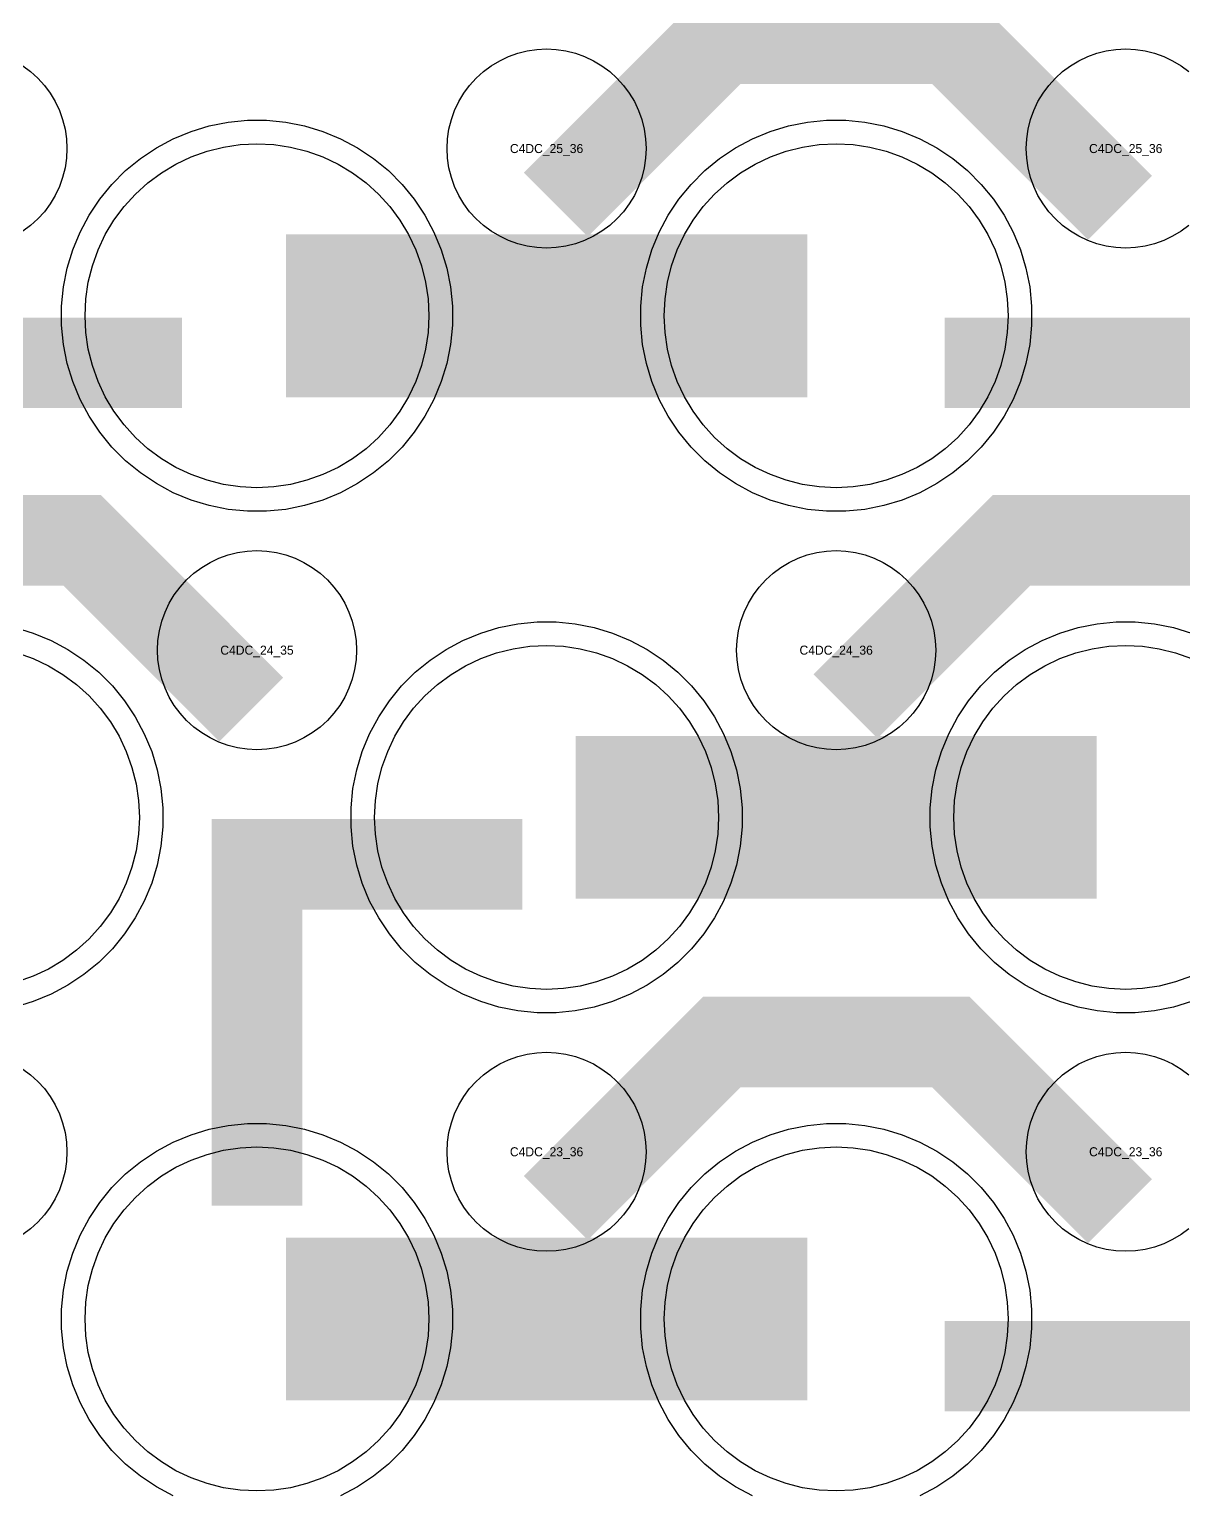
# Model space of a CAD drawing. Extents: x -11880 to 11880, y -14992 to 14992.
# Drawn here: x -622.9 to -304, y -11701.1 to -11296.3 of the extents above; entities that cross this region are included whole.
import ezdxf
from ezdxf.enums import TextEntityAlignment as Align

# ---------------------------------------------------------------- set-up
doc = ezdxf.new("R2010")
doc.units = 0
doc.header["$MEASUREMENT"] = 0
for name, color, linetype in [('GDS_775_DT_237', 138, 'CONTINUOUS'), ('RDL1_FS', 34, 'CONTINUOUS'), ('RDL_BS', 160, 'CONTINUOUS')]:
    doc.layers.add(name, color=color, linetype=linetype)

msp = doc.modelspace()

# ---------------------------------------------------------------- linework, layer by layer
at = {"layer": 'RDL1_FS', "color": 241, "true_color": 0xf7abae}
for points in [[(-560, -11422.969), (-564.657, -11422.74), (-569.268, -11422.056), (-573.791, -11420.924), (-578.181, -11419.352), (-582.395, -11417.36), (-586.395, -11414.962), (-590.14, -11412.184), (-593.594, -11409.054), (-596.724, -11405.6), (-599.502, -11401.855), (-601.9, -11397.855), (-603.892, -11393.641), (-605.464, -11389.251), (-606.596, -11384.728), (-607.28, -11380.117), (-607.509, -11375.46), (-607.28, -11370.803), (-606.596, -11366.192), (-605.464, -11361.669), (-603.892, -11357.279), (-601.9, -11353.065), (-599.502, -11349.065), (-596.724, -11345.32), (-593.594, -11341.866), (-590.14, -11338.736), (-586.395, -11335.958), (-582.395, -11333.56), (-578.181, -11331.568), (-573.791, -11329.996), (-569.268, -11328.864), (-564.657, -11328.18), (-560, -11327.951), (-555.343, -11328.18), (-550.732, -11328.864), (-546.209, -11329.996), (-541.819, -11331.568), (-537.605, -11333.56), (-533.605, -11335.958), (-529.86, -11338.736), (-526.406, -11341.866), (-523.276, -11345.32), (-520.498, -11349.065), (-518.1, -11353.065), (-516.108, -11357.279), (-514.536, -11361.669), (-513.404, -11366.192), (-512.72, -11370.803), (-512.491, -11375.46), (-512.72, -11380.117), (-513.404, -11384.728), (-514.536, -11389.251), (-516.108, -11393.641), (-518.1, -11397.855), (-520.498, -11401.855), (-523.276, -11405.6), (-526.406, -11409.054), (-529.86, -11412.184), (-533.605, -11414.962), (-537.605, -11417.36), (-541.819, -11419.352), (-546.209, -11420.924), (-550.732, -11422.056), (-555.343, -11422.74)], [(-400, -11422.969), (-404.657, -11422.74), (-409.268, -11422.056), (-413.791, -11420.924), (-418.181, -11419.352), (-422.395, -11417.36), (-426.395, -11414.962), (-430.14, -11412.184), (-433.594, -11409.054), (-436.724, -11405.6), (-439.502, -11401.855), (-441.9, -11397.855), (-443.892, -11393.641), (-445.464, -11389.251), (-446.596, -11384.728), (-447.28, -11380.117), (-447.509, -11375.46), (-447.28, -11370.803), (-446.596, -11366.192), (-445.464, -11361.669), (-443.892, -11357.279), (-441.9, -11353.065), (-439.502, -11349.065), (-436.724, -11345.32), (-433.594, -11341.866), (-430.14, -11338.736), (-426.395, -11335.958), (-422.395, -11333.56), (-418.181, -11331.568), (-413.791, -11329.996), (-409.268, -11328.864), (-404.657, -11328.18), (-400, -11327.951), (-395.343, -11328.18), (-390.732, -11328.864), (-386.209, -11329.996), (-381.819, -11331.568), (-377.605, -11333.56), (-373.605, -11335.958), (-369.86, -11338.736), (-366.406, -11341.866), (-363.276, -11345.32), (-360.498, -11349.065), (-358.1, -11353.065), (-356.108, -11357.279), (-354.536, -11361.669), (-353.404, -11366.192), (-352.72, -11370.803), (-352.491, -11375.46), (-352.72, -11380.117), (-353.404, -11384.728), (-354.536, -11389.251), (-356.108, -11393.641), (-358.1, -11397.855), (-360.498, -11401.855), (-363.276, -11405.6), (-366.406, -11409.054), (-369.86, -11412.184), (-373.605, -11414.962), (-377.605, -11417.36), (-381.819, -11419.352), (-386.209, -11420.924), (-390.732, -11422.056), (-395.343, -11422.74)]]:
    msp.add_lwpolyline(points, close=True, dxfattribs=at)
for points in [[(-551.998, -11375.46, 45, 45, 0), (-479.998, -11375.46, 45, 45, 0)], [(-479.998, -11375.46, 45, 45, 0), (-407.998, -11375.46, 45, 45, 0)]]:
    msp.add_lwpolyline(points, format="xyseb", dxfattribs=at)
at = {"layer": 'RDL1_FS'}
for points in [[(-480, -11561.534), (-484.657, -11561.305), (-489.268, -11560.621), (-493.791, -11559.489), (-498.181, -11557.917), (-502.395, -11555.925), (-506.395, -11553.527), (-510.14, -11550.749), (-513.594, -11547.619), (-516.724, -11544.165), (-519.502, -11540.42), (-521.9, -11536.42), (-523.892, -11532.206), (-525.464, -11527.816), (-526.596, -11523.293), (-527.28, -11518.682), (-527.509, -11514.025), (-527.28, -11509.368), (-526.596, -11504.757), (-525.464, -11500.234), (-523.892, -11495.844), (-521.9, -11491.63), (-519.502, -11487.63), (-516.724, -11483.885), (-513.594, -11480.431), (-510.14, -11477.301), (-506.395, -11474.523), (-502.395, -11472.125), (-498.181, -11470.133), (-493.791, -11468.561), (-489.268, -11467.429), (-484.657, -11466.745), (-480, -11466.516), (-475.343, -11466.745), (-470.732, -11467.429), (-466.209, -11468.561), (-461.819, -11470.133), (-457.605, -11472.125), (-453.605, -11474.523), (-449.86, -11477.301), (-446.406, -11480.431), (-443.276, -11483.885), (-440.498, -11487.63), (-438.1, -11491.63), (-436.108, -11495.844), (-434.536, -11500.234), (-433.404, -11504.757), (-432.72, -11509.368), (-432.491, -11514.025), (-432.72, -11518.682), (-433.404, -11523.293), (-434.536, -11527.816), (-436.108, -11532.206), (-438.1, -11536.42), (-440.498, -11540.42), (-443.276, -11544.165), (-446.406, -11547.619), (-449.86, -11550.749), (-453.605, -11553.527), (-457.605, -11555.925), (-461.819, -11557.917), (-466.209, -11559.489), (-470.732, -11560.621), (-475.343, -11561.305)], [(-560, -11700.099), (-564.657, -11699.87), (-569.268, -11699.186), (-573.791, -11698.054), (-578.181, -11696.482), (-582.395, -11694.49), (-586.395, -11692.092), (-590.14, -11689.314), (-593.594, -11686.184), (-596.724, -11682.73), (-599.502, -11678.985), (-601.9, -11674.985), (-603.892, -11670.771), (-605.464, -11666.381), (-606.596, -11661.858), (-607.28, -11657.247), (-607.509, -11652.59), (-607.28, -11647.933), (-606.596, -11643.322), (-605.464, -11638.799), (-603.892, -11634.409), (-601.9, -11630.195), (-599.502, -11626.195), (-596.724, -11622.45), (-593.594, -11618.996), (-590.14, -11615.866), (-586.395, -11613.088), (-582.395, -11610.69), (-578.181, -11608.698), (-573.791, -11607.126), (-569.268, -11605.994), (-564.657, -11605.31), (-560, -11605.081), (-555.343, -11605.31), (-550.732, -11605.994), (-546.209, -11607.126), (-541.819, -11608.698), (-537.605, -11610.69), (-533.605, -11613.088), (-529.86, -11615.866), (-526.406, -11618.996), (-523.276, -11622.45), (-520.498, -11626.195), (-518.1, -11630.195), (-516.108, -11634.409), (-514.536, -11638.799), (-513.404, -11643.322), (-512.72, -11647.933), (-512.491, -11652.59), (-512.72, -11657.247), (-513.404, -11661.858), (-514.536, -11666.381), (-516.108, -11670.771), (-518.1, -11674.985), (-520.498, -11678.985), (-523.276, -11682.73), (-526.406, -11686.184), (-529.86, -11689.314), (-533.605, -11692.092), (-537.605, -11694.49), (-541.819, -11696.482), (-546.209, -11698.054), (-550.732, -11699.186), (-555.343, -11699.87)], [(-400, -11700.099), (-404.657, -11699.87), (-409.268, -11699.186), (-413.791, -11698.054), (-418.181, -11696.482), (-422.395, -11694.49), (-426.395, -11692.092), (-430.14, -11689.314), (-433.594, -11686.184), (-436.724, -11682.73), (-439.502, -11678.985), (-441.9, -11674.985), (-443.892, -11670.771), (-445.464, -11666.381), (-446.596, -11661.858), (-447.28, -11657.247), (-447.509, -11652.59), (-447.28, -11647.933), (-446.596, -11643.322), (-445.464, -11638.799), (-443.892, -11634.409), (-441.9, -11630.195), (-439.502, -11626.195), (-436.724, -11622.45), (-433.594, -11618.996), (-430.14, -11615.866), (-426.395, -11613.088), (-422.395, -11610.69), (-418.181, -11608.698), (-413.791, -11607.126), (-409.268, -11605.994), (-404.657, -11605.31), (-400, -11605.081), (-395.343, -11605.31), (-390.732, -11605.994), (-386.209, -11607.126), (-381.819, -11608.698), (-377.605, -11610.69), (-373.605, -11613.088), (-369.86, -11615.866), (-366.406, -11618.996), (-363.276, -11622.45), (-360.498, -11626.195), (-358.1, -11630.195), (-356.108, -11634.409), (-354.536, -11638.799), (-353.404, -11643.322), (-352.72, -11647.933), (-352.491, -11652.59), (-352.72, -11657.247), (-353.404, -11661.858), (-354.536, -11666.381), (-356.108, -11670.771), (-358.1, -11674.985), (-360.498, -11678.985), (-363.276, -11682.73), (-366.406, -11686.184), (-369.86, -11689.314), (-373.605, -11692.092), (-377.605, -11694.49), (-381.819, -11696.482), (-386.209, -11698.054), (-390.732, -11699.186), (-395.343, -11699.87)]]:
    msp.add_lwpolyline(points, close=True, dxfattribs=at)
msp.add_lwpolyline([(-301.819, -11557.917), (-306.209, -11559.489), (-310.732, -11560.621), (-315.343, -11561.305), (-320, -11561.534), (-324.657, -11561.305), (-329.268, -11560.621), (-333.791, -11559.489), (-338.181, -11557.917), (-342.395, -11555.925), (-346.395, -11553.527), (-350.14, -11550.749), (-353.594, -11547.619), (-356.724, -11544.165), (-359.502, -11540.42), (-361.9, -11536.42), (-363.892, -11532.206), (-365.464, -11527.816), (-366.596, -11523.293), (-367.28, -11518.682), (-367.509, -11514.025), (-367.28, -11509.368), (-366.596, -11504.757), (-365.464, -11500.234), (-363.892, -11495.844), (-361.9, -11491.63), (-359.502, -11487.63), (-356.724, -11483.885), (-353.594, -11480.431), (-350.14, -11477.301), (-346.395, -11474.523), (-342.395, -11472.125), (-338.181, -11470.133), (-333.791, -11468.561), (-329.268, -11467.429), (-324.657, -11466.745), (-320, -11466.516), (-315.343, -11466.745), (-310.732, -11467.429), (-306.209, -11468.561), (-301.819, -11470.133)], dxfattribs=at)
at = {"layer": 'RDL1_FS', "color": 241, "true_color": 0xf7abae}
msp.add_lwpolyline([(-626.209, -11468.561), (-621.819, -11470.133), (-617.605, -11472.125), (-613.605, -11474.523), (-609.86, -11477.301), (-606.406, -11480.431), (-603.276, -11483.885), (-600.498, -11487.63), (-598.1, -11491.63), (-596.108, -11495.844), (-594.536, -11500.234), (-593.404, -11504.757), (-592.72, -11509.368), (-592.491, -11514.025), (-592.72, -11518.682), (-593.404, -11523.293), (-594.536, -11527.816), (-596.108, -11532.206), (-598.1, -11536.42), (-600.498, -11540.42), (-603.276, -11544.165), (-606.406, -11547.619), (-609.86, -11550.749), (-613.605, -11553.527), (-617.605, -11555.925), (-621.819, -11557.917), (-626.209, -11559.489)], dxfattribs=at)
at = {"layer": 'RDL1_FS'}
for points in [[(-471.998, -11514.025, 45, 45, 0), (-399.998, -11514.025, 45, 45, 0)], [(-399.998, -11514.025, 45, 45, 0), (-327.998, -11514.025, 45, 45, 0)], [(-551.998, -11652.59, 45, 45, 0), (-479.998, -11652.59, 45, 45, 0)], [(-479.998, -11652.59, 45, 45, 0), (-407.998, -11652.59, 45, 45, 0)]]:
    msp.add_lwpolyline(points, format="xyseb", dxfattribs=at)
at = {"layer": 'RDL_BS'}
for points in [[(-477.438, -11344.774, 25, 25, 0), (-431.623, -11298.959, 25, 25, 0), (-398.07, -11298.959, 25, 25, 0)], [(-321.599, -11345.673, 25, 25, 0), (-368.313, -11298.959, 25, 25, 0), (-398.071, -11298.959, 25, 25, 0)], [(-561.599, -11484.238, 25, 25, 0), (-608.313, -11437.524, 25, 25, 0), (-638.071, -11437.524, 25, 25, 0)], [(-397.438, -11483.339, 25, 25, 0), (-351.623, -11437.524, 25, 25, 0), (-318.07, -11437.524, 25, 25, 0)], [(-241.599, -11484.238, 25, 25, 0), (-288.313, -11437.524, 25, 25, 0), (-318.071, -11437.524, 25, 25, 0)], [(-560, -11621.3, 25, 25, 0), (-560, -11514.523, 25, 25, 0)], [(-572.5, -11527.023, 25, 25, 0), (-486.667, -11527.023, 25, 25, 0)], [(-532.944, -11527.023, 25, 25, 0), (-491.74, -11527.023, 25, 25, 0)], [(-560, -11544.992, 25, 25, 0), (-560, -11590.612, 25, 25, 0)], [(-477.438, -11621.904, 25, 25, 0), (-431.623, -11576.089, 25, 25, 0), (-398.07, -11576.089, 25, 25, 0)], [(-321.599, -11622.803, 25, 25, 0), (-368.313, -11576.089, 25, 25, 0), (-398.071, -11576.089, 25, 25, 0)], [(-369.984, -11665.603, 25, 25, 0), (-260.719, -11665.603, 25, 25, 0)]]:
    msp.add_lwpolyline(points, format="xyseb", dxfattribs=at)
for points in [[(-480, -11356.766), (-482.693, -11356.634), (-485.365, -11356.238), (-487.984, -11355.581), (-490.519, -11354.674), (-492.956, -11353.522), (-495.28, -11352.129), (-497.443, -11350.526), (-499.442, -11348.714), (-501.254, -11346.715), (-502.857, -11344.552), (-504.25, -11342.228), (-505.402, -11339.791), (-506.309, -11337.256), (-506.966, -11334.637), (-507.362, -11331.965), (-507.494, -11329.272), (-507.362, -11326.579), (-506.966, -11323.907), (-506.309, -11321.288), (-505.402, -11318.753), (-504.25, -11316.316), (-502.857, -11313.992), (-501.254, -11311.829), (-499.442, -11309.83), (-497.443, -11308.018), (-495.28, -11306.415), (-492.956, -11305.022), (-490.519, -11303.87), (-487.984, -11302.963), (-485.365, -11302.306), (-482.693, -11301.91), (-480, -11301.778), (-477.307, -11301.91), (-474.635, -11302.306), (-472.016, -11302.963), (-469.481, -11303.87), (-467.044, -11305.022), (-464.72, -11306.415), (-462.557, -11308.018), (-460.558, -11309.83), (-458.746, -11311.829), (-457.143, -11313.992), (-455.75, -11316.316), (-454.598, -11318.753), (-453.691, -11321.288), (-453.034, -11323.907), (-452.638, -11326.579), (-452.506, -11329.272), (-452.638, -11331.965), (-453.034, -11334.637), (-453.691, -11337.256), (-454.598, -11339.791), (-455.75, -11342.228), (-457.143, -11344.552), (-458.746, -11346.715), (-460.558, -11348.714), (-462.557, -11350.526), (-464.72, -11352.129), (-467.044, -11353.522), (-469.481, -11354.674), (-472.016, -11355.581), (-474.635, -11356.238), (-477.307, -11356.634)], [(-560, -11495.331), (-562.693, -11495.199), (-565.365, -11494.803), (-567.984, -11494.146), (-570.519, -11493.239), (-572.956, -11492.087), (-575.28, -11490.694), (-577.443, -11489.091), (-579.442, -11487.279), (-581.254, -11485.28), (-582.857, -11483.117), (-584.25, -11480.793), (-585.402, -11478.356), (-586.309, -11475.821), (-586.966, -11473.202), (-587.362, -11470.53), (-587.494, -11467.837), (-587.362, -11465.144), (-586.966, -11462.472), (-586.309, -11459.853), (-585.402, -11457.318), (-584.25, -11454.881), (-582.857, -11452.557), (-581.254, -11450.394), (-579.442, -11448.395), (-577.443, -11446.583), (-575.28, -11444.98), (-572.956, -11443.587), (-570.519, -11442.435), (-567.984, -11441.528), (-565.365, -11440.871), (-562.693, -11440.475), (-560, -11440.343), (-557.307, -11440.475), (-554.635, -11440.871), (-552.016, -11441.528), (-549.481, -11442.435), (-547.044, -11443.587), (-544.72, -11444.98), (-542.557, -11446.583), (-540.558, -11448.395), (-538.746, -11450.394), (-537.143, -11452.557), (-535.75, -11454.881), (-534.598, -11457.318), (-533.691, -11459.853), (-533.034, -11462.472), (-532.638, -11465.144), (-532.506, -11467.837), (-532.638, -11470.53), (-533.034, -11473.202), (-533.691, -11475.821), (-534.598, -11478.356), (-535.75, -11480.793), (-537.143, -11483.117), (-538.746, -11485.28), (-540.558, -11487.279), (-542.557, -11489.091), (-544.72, -11490.694), (-547.044, -11492.087), (-549.481, -11493.239), (-552.016, -11494.146), (-554.635, -11494.803), (-557.307, -11495.199)], [(-400, -11495.331), (-402.693, -11495.199), (-405.365, -11494.803), (-407.984, -11494.146), (-410.519, -11493.239), (-412.956, -11492.087), (-415.28, -11490.694), (-417.443, -11489.091), (-419.442, -11487.279), (-421.254, -11485.28), (-422.857, -11483.117), (-424.25, -11480.793), (-425.402, -11478.356), (-426.309, -11475.821), (-426.966, -11473.202), (-427.362, -11470.53), (-427.494, -11467.837), (-427.362, -11465.144), (-426.966, -11462.472), (-426.309, -11459.853), (-425.402, -11457.318), (-424.25, -11454.881), (-422.857, -11452.557), (-421.254, -11450.394), (-419.442, -11448.395), (-417.443, -11446.583), (-415.28, -11444.98), (-412.956, -11443.587), (-410.519, -11442.435), (-407.984, -11441.528), (-405.365, -11440.871), (-402.693, -11440.475), (-400, -11440.343), (-397.307, -11440.475), (-394.635, -11440.871), (-392.016, -11441.528), (-389.481, -11442.435), (-387.044, -11443.587), (-384.72, -11444.98), (-382.557, -11446.583), (-380.558, -11448.395), (-378.746, -11450.394), (-377.143, -11452.557), (-375.75, -11454.881), (-374.598, -11457.318), (-373.691, -11459.853), (-373.034, -11462.472), (-372.638, -11465.144), (-372.506, -11467.837), (-372.638, -11470.53), (-373.034, -11473.202), (-373.691, -11475.821), (-374.598, -11478.356), (-375.75, -11480.793), (-377.143, -11483.117), (-378.746, -11485.28), (-380.558, -11487.279), (-382.557, -11489.091), (-384.72, -11490.694), (-387.044, -11492.087), (-389.481, -11493.239), (-392.016, -11494.146), (-394.635, -11494.803), (-397.307, -11495.199)], [(-482.644, -11568.025), (-487.938, -11567.508), (-493.165, -11566.462), (-498.205, -11564.931), (-503.115, -11562.9), (-507.777, -11560.408), (-512.191, -11557.461), (-516.292, -11554.099), (-520.074, -11550.317), (-523.436, -11546.216), (-526.383, -11541.802), (-528.875, -11537.14), (-530.906, -11532.23), (-532.437, -11527.19), (-533.483, -11521.963), (-534, -11516.669), (-534, -11511.381), (-533.483, -11506.087), (-532.437, -11500.86), (-530.906, -11495.82), (-528.875, -11490.91), (-526.383, -11486.248), (-523.436, -11481.834), (-520.074, -11477.733), (-516.292, -11473.951), (-512.191, -11470.589), (-507.777, -11467.642), (-503.115, -11465.15), (-498.205, -11463.119), (-493.165, -11461.588), (-487.938, -11460.542), (-482.644, -11460.025), (-477.356, -11460.025), (-472.062, -11460.542), (-466.835, -11461.588), (-461.795, -11463.119), (-456.885, -11465.15), (-452.223, -11467.642), (-447.809, -11470.589), (-443.708, -11473.951), (-439.926, -11477.733), (-436.564, -11481.834), (-433.617, -11486.248), (-431.125, -11490.91), (-429.094, -11495.82), (-427.563, -11500.86), (-426.517, -11506.087), (-426, -11511.381), (-426, -11516.669), (-426.517, -11521.963), (-427.563, -11527.19), (-429.094, -11532.23), (-431.125, -11537.14), (-433.617, -11541.802), (-436.564, -11546.216), (-439.926, -11550.317), (-443.708, -11554.099), (-447.809, -11557.461), (-452.223, -11560.408), (-456.885, -11562.9), (-461.795, -11564.931), (-466.835, -11566.462), (-472.062, -11567.508), (-477.356, -11568.025)], [(-480, -11633.896), (-482.693, -11633.764), (-485.365, -11633.368), (-487.984, -11632.711), (-490.519, -11631.804), (-492.956, -11630.652), (-495.28, -11629.259), (-497.443, -11627.656), (-499.442, -11625.844), (-501.254, -11623.845), (-502.857, -11621.682), (-504.25, -11619.358), (-505.402, -11616.921), (-506.309, -11614.386), (-506.966, -11611.767), (-507.362, -11609.095), (-507.494, -11606.402), (-507.362, -11603.709), (-506.966, -11601.037), (-506.309, -11598.418), (-505.402, -11595.883), (-504.25, -11593.446), (-502.857, -11591.122), (-501.254, -11588.959), (-499.442, -11586.96), (-497.443, -11585.148), (-495.28, -11583.545), (-492.956, -11582.152), (-490.519, -11581), (-487.984, -11580.093), (-485.365, -11579.436), (-482.693, -11579.04), (-480, -11578.908), (-477.307, -11579.04), (-474.635, -11579.436), (-472.016, -11580.093), (-469.481, -11581), (-467.044, -11582.152), (-464.72, -11583.545), (-462.557, -11585.148), (-460.558, -11586.96), (-458.746, -11588.959), (-457.143, -11591.122), (-455.75, -11593.446), (-454.598, -11595.883), (-453.691, -11598.418), (-453.034, -11601.037), (-452.638, -11603.709), (-452.506, -11606.402), (-452.638, -11609.095), (-453.034, -11611.767), (-453.691, -11614.386), (-454.598, -11616.921), (-455.75, -11619.358), (-457.143, -11621.682), (-458.746, -11623.845), (-460.558, -11625.844), (-462.557, -11627.656), (-464.72, -11629.259), (-467.044, -11630.652), (-469.481, -11631.804), (-472.016, -11632.711), (-474.635, -11633.368), (-477.307, -11633.764)]]:
    msp.add_lwpolyline(points, close=True, dxfattribs=at)
for points in [[(-302.557, -11350.526), (-304.72, -11352.129), (-307.044, -11353.522), (-309.481, -11354.674), (-312.016, -11355.581), (-314.635, -11356.238), (-317.307, -11356.634), (-320, -11356.766), (-322.693, -11356.634), (-325.365, -11356.238), (-327.984, -11355.581), (-330.519, -11354.674), (-332.956, -11353.522), (-335.28, -11352.129), (-337.443, -11350.526), (-339.442, -11348.714), (-341.254, -11346.715), (-342.857, -11344.552), (-344.25, -11342.228), (-345.402, -11339.791), (-346.309, -11337.256), (-346.966, -11334.637), (-347.362, -11331.965), (-347.494, -11329.272), (-347.362, -11326.579), (-346.966, -11323.907), (-346.309, -11321.288), (-345.402, -11318.753), (-344.25, -11316.316), (-342.857, -11313.992), (-341.254, -11311.829), (-339.442, -11309.83), (-337.443, -11308.018), (-335.28, -11306.415), (-332.956, -11305.022), (-330.519, -11303.87), (-327.984, -11302.963), (-325.365, -11302.306), (-322.693, -11301.91), (-320, -11301.778), (-317.307, -11301.91), (-314.635, -11302.306), (-312.016, -11302.963), (-309.481, -11303.87), (-307.044, -11305.022), (-304.72, -11306.415), (-302.557, -11308.018)], [(-624.72, -11306.415), (-622.557, -11308.018), (-620.558, -11309.83), (-618.746, -11311.829), (-617.143, -11313.992), (-615.75, -11316.316), (-614.598, -11318.753), (-613.691, -11321.288), (-613.034, -11323.907), (-612.638, -11326.579), (-612.506, -11329.272), (-612.638, -11331.965), (-613.034, -11334.637), (-613.691, -11337.256), (-614.598, -11339.791), (-615.75, -11342.228), (-617.143, -11344.552), (-618.746, -11346.715), (-620.558, -11348.714), (-622.557, -11350.526), (-624.72, -11352.129)], [(-301.795, -11564.931), (-306.835, -11566.462), (-312.062, -11567.508), (-317.356, -11568.025), (-322.644, -11568.025), (-327.938, -11567.508), (-333.165, -11566.462), (-338.205, -11564.931), (-343.115, -11562.9), (-347.777, -11560.408), (-352.191, -11557.461), (-356.292, -11554.099), (-360.074, -11550.317), (-363.436, -11546.216), (-366.383, -11541.802), (-368.875, -11537.14), (-370.906, -11532.23), (-372.437, -11527.19), (-373.483, -11521.963), (-374, -11516.669), (-374, -11511.381), (-373.483, -11506.087), (-372.437, -11500.86), (-370.906, -11495.82), (-368.875, -11490.91), (-366.383, -11486.248), (-363.436, -11481.834), (-360.074, -11477.733), (-356.292, -11473.951), (-352.191, -11470.589), (-347.777, -11467.642), (-343.115, -11465.15), (-338.205, -11463.119), (-333.165, -11461.588), (-327.938, -11460.542), (-322.644, -11460.025), (-317.356, -11460.025), (-312.062, -11460.542), (-306.835, -11461.588), (-301.795, -11463.119)], [(-302.557, -11627.656), (-304.72, -11629.259), (-307.044, -11630.652), (-309.481, -11631.804), (-312.016, -11632.711), (-314.635, -11633.368), (-317.307, -11633.764), (-320, -11633.896), (-322.693, -11633.764), (-325.365, -11633.368), (-327.984, -11632.711), (-330.519, -11631.804), (-332.956, -11630.652), (-335.28, -11629.259), (-337.443, -11627.656), (-339.442, -11625.844), (-341.254, -11623.845), (-342.857, -11621.682), (-344.25, -11619.358), (-345.402, -11616.921), (-346.309, -11614.386), (-346.966, -11611.767), (-347.362, -11609.095), (-347.494, -11606.402), (-347.362, -11603.709), (-346.966, -11601.037), (-346.309, -11598.418), (-345.402, -11595.883), (-344.25, -11593.446), (-342.857, -11591.122), (-341.254, -11588.959), (-339.442, -11586.96), (-337.443, -11585.148), (-335.28, -11583.545), (-332.956, -11582.152), (-330.519, -11581), (-327.984, -11580.093), (-325.365, -11579.436), (-322.693, -11579.04), (-320, -11578.908), (-317.307, -11579.04), (-314.635, -11579.436), (-312.016, -11580.093), (-309.481, -11581), (-307.044, -11582.152), (-304.72, -11583.545), (-302.557, -11585.148)], [(-624.72, -11583.545), (-622.557, -11585.148), (-620.558, -11586.96), (-618.746, -11588.959), (-617.143, -11591.122), (-615.75, -11593.446), (-614.598, -11595.883), (-613.691, -11598.418), (-613.034, -11601.037), (-612.638, -11603.709), (-612.506, -11606.402), (-612.638, -11609.095), (-613.034, -11611.767), (-613.691, -11614.386), (-614.598, -11616.921), (-615.75, -11619.358), (-617.143, -11621.682), (-618.746, -11623.845), (-620.558, -11625.844), (-622.557, -11627.656), (-624.72, -11629.259)], [(-583.115, -11701.465), (-587.777, -11698.973), (-592.191, -11696.026), (-596.292, -11692.664), (-600.074, -11688.882), (-603.436, -11684.781), (-606.383, -11680.367), (-608.875, -11675.705), (-610.906, -11670.795), (-612.437, -11665.755), (-613.483, -11660.528), (-614, -11655.234), (-614, -11649.946), (-613.483, -11644.652), (-612.437, -11639.425), (-610.906, -11634.385), (-608.875, -11629.475), (-606.383, -11624.813), (-603.436, -11620.399), (-600.074, -11616.298), (-596.292, -11612.516), (-592.191, -11609.154), (-587.777, -11606.207), (-583.115, -11603.715), (-578.205, -11601.684), (-573.165, -11600.153), (-567.938, -11599.107), (-562.644, -11598.59), (-557.356, -11598.59), (-552.062, -11599.107), (-546.835, -11600.153), (-541.795, -11601.684), (-536.885, -11603.715), (-532.223, -11606.207), (-527.809, -11609.154), (-523.708, -11612.516), (-519.926, -11616.298), (-516.564, -11620.399), (-513.617, -11624.813), (-511.125, -11629.475), (-509.094, -11634.385), (-507.563, -11639.425), (-506.517, -11644.652), (-506, -11649.946), (-506, -11655.234), (-506.517, -11660.528), (-507.563, -11665.755), (-509.094, -11670.795), (-511.125, -11675.705), (-513.617, -11680.367), (-516.564, -11684.781), (-519.926, -11688.882), (-523.708, -11692.664), (-527.809, -11696.026), (-532.223, -11698.973), (-536.885, -11701.465)], [(-423.115, -11701.465), (-427.777, -11698.973), (-432.191, -11696.026), (-436.292, -11692.664), (-440.074, -11688.882), (-443.436, -11684.781), (-446.383, -11680.367), (-448.875, -11675.705), (-450.906, -11670.795), (-452.437, -11665.755), (-453.483, -11660.528), (-454, -11655.234), (-454, -11649.946), (-453.483, -11644.652), (-452.437, -11639.425), (-450.906, -11634.385), (-448.875, -11629.475), (-446.383, -11624.813), (-443.436, -11620.399), (-440.074, -11616.298), (-436.292, -11612.516), (-432.191, -11609.154), (-427.777, -11606.207), (-423.115, -11603.715), (-418.205, -11601.684), (-413.165, -11600.153), (-407.938, -11599.107), (-402.644, -11598.59), (-397.356, -11598.59), (-392.062, -11599.107), (-386.835, -11600.153), (-381.795, -11601.684), (-376.885, -11603.715), (-372.223, -11606.207), (-367.809, -11609.154), (-363.708, -11612.516), (-359.926, -11616.298), (-356.564, -11620.399), (-353.617, -11624.813), (-351.125, -11629.475), (-349.094, -11634.385), (-347.563, -11639.425), (-346.517, -11644.652), (-346, -11649.946), (-346, -11655.234), (-346.517, -11660.528), (-347.563, -11665.755), (-349.094, -11670.795), (-351.125, -11675.705), (-353.617, -11680.367), (-356.564, -11684.781), (-359.926, -11688.882), (-363.708, -11692.664), (-367.809, -11696.026), (-372.223, -11698.973), (-376.885, -11701.465)]]:
    msp.add_lwpolyline(points, dxfattribs=at)
at = {"layer": 'RDL_BS', "color": 241, "true_color": 0xf7abae}
for points in [[(-562.644, -11429.46), (-567.938, -11428.943), (-573.165, -11427.897), (-578.205, -11426.366), (-583.115, -11424.335), (-587.777, -11421.843), (-592.191, -11418.896), (-596.292, -11415.534), (-600.074, -11411.752), (-603.436, -11407.651), (-606.383, -11403.237), (-608.875, -11398.575), (-610.906, -11393.665), (-612.437, -11388.625), (-613.483, -11383.398), (-614, -11378.104), (-614, -11372.816), (-613.483, -11367.522), (-612.437, -11362.295), (-610.906, -11357.255), (-608.875, -11352.345), (-606.383, -11347.683), (-603.436, -11343.269), (-600.074, -11339.168), (-596.292, -11335.386), (-592.191, -11332.024), (-587.777, -11329.077), (-583.115, -11326.585), (-578.205, -11324.554), (-573.165, -11323.023), (-567.938, -11321.977), (-562.644, -11321.46), (-557.356, -11321.46), (-552.062, -11321.977), (-546.835, -11323.023), (-541.795, -11324.554), (-536.885, -11326.585), (-532.223, -11329.077), (-527.809, -11332.024), (-523.708, -11335.386), (-519.926, -11339.168), (-516.564, -11343.269), (-513.617, -11347.683), (-511.125, -11352.345), (-509.094, -11357.255), (-507.563, -11362.295), (-506.517, -11367.522), (-506, -11372.816), (-506, -11378.104), (-506.517, -11383.398), (-507.563, -11388.625), (-509.094, -11393.665), (-511.125, -11398.575), (-513.617, -11403.237), (-516.564, -11407.651), (-519.926, -11411.752), (-523.708, -11415.534), (-527.809, -11418.896), (-532.223, -11421.843), (-536.885, -11424.335), (-541.795, -11426.366), (-546.835, -11427.897), (-552.062, -11428.943), (-557.356, -11429.46)], [(-402.644, -11429.46), (-407.938, -11428.943), (-413.165, -11427.897), (-418.205, -11426.366), (-423.115, -11424.335), (-427.777, -11421.843), (-432.191, -11418.896), (-436.292, -11415.534), (-440.074, -11411.752), (-443.436, -11407.651), (-446.383, -11403.237), (-448.875, -11398.575), (-450.906, -11393.665), (-452.437, -11388.625), (-453.483, -11383.398), (-454, -11378.104), (-454, -11372.816), (-453.483, -11367.522), (-452.437, -11362.295), (-450.906, -11357.255), (-448.875, -11352.345), (-446.383, -11347.683), (-443.436, -11343.269), (-440.074, -11339.168), (-436.292, -11335.386), (-432.191, -11332.024), (-427.777, -11329.077), (-423.115, -11326.585), (-418.205, -11324.554), (-413.165, -11323.023), (-407.938, -11321.977), (-402.644, -11321.46), (-397.356, -11321.46), (-392.062, -11321.977), (-386.835, -11323.023), (-381.795, -11324.554), (-376.885, -11326.585), (-372.223, -11329.077), (-367.809, -11332.024), (-363.708, -11335.386), (-359.926, -11339.168), (-356.564, -11343.269), (-353.617, -11347.683), (-351.125, -11352.345), (-349.094, -11357.255), (-347.563, -11362.295), (-346.517, -11367.522), (-346, -11372.816), (-346, -11378.104), (-346.517, -11383.398), (-347.563, -11388.625), (-349.094, -11393.665), (-351.125, -11398.575), (-353.617, -11403.237), (-356.564, -11407.651), (-359.926, -11411.752), (-363.708, -11415.534), (-367.809, -11418.896), (-372.223, -11421.843), (-376.885, -11424.335), (-381.795, -11426.366), (-386.835, -11427.897), (-392.062, -11428.943), (-397.356, -11429.46)]]:
    msp.add_lwpolyline(points, close=True, dxfattribs=at)
for points in [[(-689.984, -11388.473, 25, 25, 0), (-580.719, -11388.473, 25, 25, 0)], [(-369.984, -11388.473, 25, 25, 0), (-260.719, -11388.473, 25, 25, 0)]]:
    msp.add_lwpolyline(points, format="xyseb", dxfattribs=at)
msp.add_lwpolyline([(-626.835, -11461.588), (-621.795, -11463.119), (-616.885, -11465.15), (-612.223, -11467.642), (-607.809, -11470.589), (-603.708, -11473.951), (-599.926, -11477.733), (-596.564, -11481.834), (-593.617, -11486.248), (-591.125, -11490.91), (-589.094, -11495.82), (-587.563, -11500.86), (-586.517, -11506.087), (-586, -11511.381), (-586, -11516.669), (-586.517, -11521.963), (-587.563, -11527.19), (-589.094, -11532.23), (-591.125, -11537.14), (-593.617, -11541.802), (-596.564, -11546.216), (-599.926, -11550.317), (-603.708, -11554.099), (-607.809, -11557.461), (-612.223, -11560.408), (-616.885, -11562.9), (-621.795, -11564.931), (-626.835, -11566.462)], dxfattribs=at)

# ---------------------------------------------------------------- texts
at = {"layer": 'GDS_775_DT_237'}
for s, p in [('C4DC_25_36', (-480, -11329.272)), ('C4DC_25_36', (-480, -11329.272)), ('C4DC_25_36', (-320, -11329.272)), ('C4DC_25_36', (-320, -11329.272)), ('C4DC_24_35', (-560, -11467.837)), ('C4DC_24_35', (-560, -11467.837)), ('C4DC_24_36', (-400, -11467.837)), ('C4DC_24_36', (-400, -11467.837)), ('C4DC_23_36', (-480, -11606.402)), ('C4DC_23_36', (-480, -11606.402)), ('C4DC_23_36', (-320, -11606.402)), ('C4DC_23_36', (-320, -11606.402))]:
    msp.add_text(s, height=2.5, dxfattribs=at).set_placement(p, align=Align.MIDDLE_CENTER)

doc.saveas('drawing.dxf')
